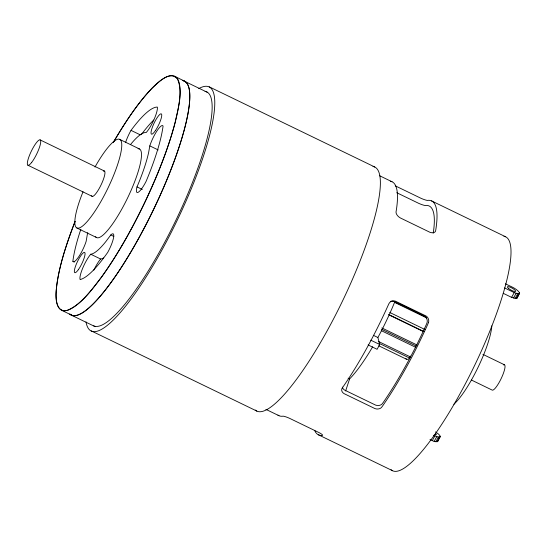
<?xml version="1.0" encoding="UTF-8"?>
<svg xmlns="http://www.w3.org/2000/svg" width="547" height="547" viewBox="0 0 547 547"><rect width="100%" height="100%" fill="white"/><g stroke="black" fill="none" stroke-linecap="round" stroke-linejoin="round"><path stroke-width="0.82" d="M149.81 145.885L148.64 152.463A67.486 14.584 -64.2 0 1 136.989 186.903A15.494 3.35 -64.2 0 0 138.302 192.243A15.494 3.35 -64.2 0 0 146.049 181.481A95.609 20.656 -64.2 0 0 163.068 126.07A15.248 3.296 -64.2 0 0 157.126 130.671A15.248 3.296 -64.2 0 0 149.81 145.885L158.172 149.933M429.976 439.59L434.147 441.408L437.573 441.634L440.314 436.274L438.824 434.339L435.549 431.898M437.573 441.634L440.314 436.274M503.233 293.322L511.595 297.363L516.252 298.566L516.908 298.306L519.65 292.939C516.471 288.091 510.269 286.464 505.455 283.77M516.908 298.306L519.65 292.939M405.895 358.463A23.658 5.108 -64.2 0 0 409.477 358.264L410.332 356.029M345.615 390.968L349.622 378.907L348.097 378.175M75.042 221.535C66.659 243.586 58.638 266.184 56.259 289.794C55.309 297.281 55.746 313.144 67.137 310.416C82.187 304.159 91.602 289.568 101.386 277.267C117.571 254.752 131.123 230.451 143.28 205.563C156.148 178.712 167.608 151.034 175.218 122.2C177.939 108.244 183.45 92.573 177.406 78.816C169.406 70.31 158.35 82.508 152.353 87.964C137.017 103.957 124.99 122.754 113.721 141.735M368.097 344.938L377.081 349.294L379.727 344.514L377.888 337.499L378.886 335.667A78.734 17.012 -64.2 0 0 394.825 301.718M432.253 440.697L434.899 435.918L438.386 437.046L440.219 436.855M511.595 297.363L514.235 292.59L517.729 293.712L519.554 293.527M434.147 441.408L436.793 436.636M513.489 298.081L516.129 293.301M435.74 441.826L438.386 437.046M515.083 298.491L517.729 293.712M436.916 441.901L439.556 437.121M516.252 298.566L518.898 293.794M110.788 234.957L105.968 241.412A67.486 14.584 -64.2 0 1 90.747 254.225A15.494 3.35 -64.2 0 0 82.761 268.016A15.494 3.35 -64.2 0 0 80.122 279.531A95.609 20.656 -64.2 0 0 107.738 252.358A15.248 3.296 -64.2 0 0 113.605 237.487A15.248 3.296 -64.2 0 0 110.788 234.957L113.824 236.427M130.897 144.121L131.813 142.993A67.486 14.584 -64.2 0 1 146.152 132.559A15.494 3.35 -64.2 0 0 154.165 119.219A15.494 3.35 -64.2 0 0 157.304 107.075A95.609 20.656 -64.2 0 0 131.02 130.371A15.248 3.296 -64.2 0 0 125.578 142.521M349.485 379.05L351.495 376.917A78.734 17.012 -64.2 0 0 372.671 346.777M514.235 292.59L504.546 287.92M433.532 435.275L434.899 435.918M209.2 86.816L374.757 166.999M174.575 76.3L184.428 81.065M184.401 81.195L207.47 92.368M379.714 175.792L392.014 181.754M431.549 200.899L505.626 236.776M395.214 185.809L421.067 198.329A7.603 1.19 23.8 0 0 427.481 200.434L427.911 200.346A129.912 28.068 -64.2 0 1 435.733 230.164L435.549 231.19A6.851 4.075 35.3 0 1 429.976 232.304L400.329 217.938A6.249 3.72 35.3 0 1 396.014 212.045L396.199 211.012A129.912 28.068 -64.2 0 0 390.305 181.242M396.773 192.729L418.824 203.402A7.603 1.19 23.8 0 0 425.238 205.508L425.621 205.433A124.292 26.851 -64.2 0 1 433.231 233.179M131.02 130.371L140.141 134.788M119.69 139.382L139.458 148.962M394.982 301.739L425.641 316.59M394.408 302.306L426.605 317.903M40.122 139.902L104.696 171.177M136.989 186.903L142.309 189.481M482.905 354.36L504.43 364.781M389.779 312.474L425.04 329.554M388.685 314.477L423.946 331.557M388.896 314.881L423.392 331.591M381.82 327.933L417.081 345.013M381.662 329.308L416.158 346.012M381.245 330.627L415.741 347.331M27.945 165.249L92.518 196.523M471.493 380.069L492.252 390.127A14.058 3.036 -64.2 0 0 501.934 376.931A14.058 3.036 -64.2 0 0 503.493 364.917M373.327 335.29L377.888 337.499M378.531 341.499L410.729 357.095M378.989 343.256L409.648 358.107M370.743 340.159L379.727 344.514M378.832 345.834L406.428 359.201M76.867 227.996L96.634 237.569M90.747 254.225L100.634 259.018A67.486 14.584 -64.2 0 0 103.629 257.958M80.847 229.268A95.609 20.656 -64.2 0 0 72.874 261.302L74.392 262.04M61.517 310.231L71.37 315.004M71.342 315.134L95.178 326.675M265.883 409.354L278.956 415.686M318.491 434.838L392.568 470.714M91.246 330.88L256.803 411.064M435.446 433.292A4.684 1.121 29 0 1 434.906 434.749M314.716 430.557A129.912 28.068 -64.2 0 0 322.128 435.391L322.559 435.309A7.015 1.101 23.8 0 0 319.092 432.622L289.438 418.264A7.022 1.101 23.8 0 0 283.031 416.158L282.594 416.24A129.912 28.068 -64.2 0 1 277.938 415.091M503.917 236.27A129.912 28.068 -64.2 0 1 474.577 365.526A129.912 28.068 -64.2 0 1 391.078 469.743M390.284 301.452A5.661 5.456 78.9 0 1 393.772 301.383L424.711 316.357A5.573 5.374 78.9 0 1 427.036 322.798L426.195 324.809A124.292 26.851 -64.2 0 1 383.167 402.551L382.107 403.973A5.579 4.314 10.2 0 1 375.591 405.095L344.651 390.107A5.579 4.314 10.2 0 1 342.36 387.105M183.279 80.806A129.912 28.068 -64.2 0 1 152.757 211.169A129.912 28.068 -64.2 0 1 69.852 314.163M72.874 261.302A15.248 3.296 -64.2 0 0 78.884 256.522A15.248 3.296 -64.2 0 0 86.159 241.289L87.267 234.8A67.486 14.584 -64.2 0 1 87.746 232.646M93.838 270.136A15.494 3.35 -64.2 0 1 100.634 259.018M113.222 142.562A129.912 28.068 -64.2 0 1 178.609 106.474A129.912 28.068 -64.2 0 1 87.732 294.334A129.912 28.068 -64.2 0 1 75.076 221.405M182.712 80.559A129.912 28.068 -64.2 0 1 158.589 198.752A129.912 28.068 -64.2 0 1 75.007 315.557M74.337 315.592A129.912 28.068 -64.2 0 1 69.879 314.033M141.358 134.541A95.609 20.656 -64.2 0 1 153.741 120.005M138.083 148.75A49.209 10.632 -64.2 0 1 127.697 197.727A49.209 10.632 -64.2 0 1 95.595 236.666M94.987 167.047A49.209 10.632 -64.2 0 1 121.325 150.158A49.209 10.632 -64.2 0 1 86.419 222.39A49.209 10.632 -64.2 0 1 83.035 191.771M103.431 171.156A14.058 3.036 -64.2 0 1 101.099 184.831A14.058 3.036 -64.2 0 1 91.67 195.635M491.808 325.868A49.209 10.632 -64.2 0 1 477.969 367.516A49.209 10.632 -64.2 0 1 453.866 404.267M205.043 91.37A129.912 28.068 -64.2 0 1 179.204 213.262A129.912 28.068 -64.2 0 1 95.404 326.327M94.809 326.21A129.912 28.068 -64.2 0 1 93.694 325.821M372.972 166.473A135.54 29.285 -64.2 0 1 342.367 301.322A135.54 29.285 -64.2 0 1 255.251 410.052M198.773 88.6A135.54 29.285 -64.2 0 1 176.811 221.138A135.54 29.285 -64.2 0 1 86.036 321.875M428.513 322.511L427.597 324.679A129.912 28.068 -64.2 0 1 382.62 405.936L381.478 407.481A5.579 4.314 10.2 0 1 374.968 408.595L344.022 393.614A5.579 4.314 10.2 0 1 342.012 388.37L343.085 386.791A129.912 28.068 -64.2 0 0 388.062 305.534L389.054 303.407A5.661 5.456 78.9 0 1 395.242 301.089L426.181 316.07A5.573 5.374 78.9 0 1 428.513 322.511M508.354 288.262A4.684 1.121 29 0 0 515.404 291.489A4.684 1.121 29 0 0 510.789 287.442A4.684 1.121 29 0 0 508.354 288.262M155.478 130.514A11.248 2.427 -64.2 0 0 161.433 113.961A11.248 2.427 -64.2 0 0 152.271 127.492A11.248 2.427 -64.2 0 0 155.478 130.514M78.31 269.739A11.248 2.427 -64.2 0 0 84.888 252.707A11.248 2.427 -64.2 0 0 75.903 265.172A11.248 2.427 -64.2 0 0 78.31 269.739M31.726 162.343A14.058 3.036 -64.2 0 0 40.642 140.634A14.058 3.036 -64.2 0 0 29.729 154.753A14.058 3.036 -64.2 0 0 31.726 162.343"/></g></svg>
